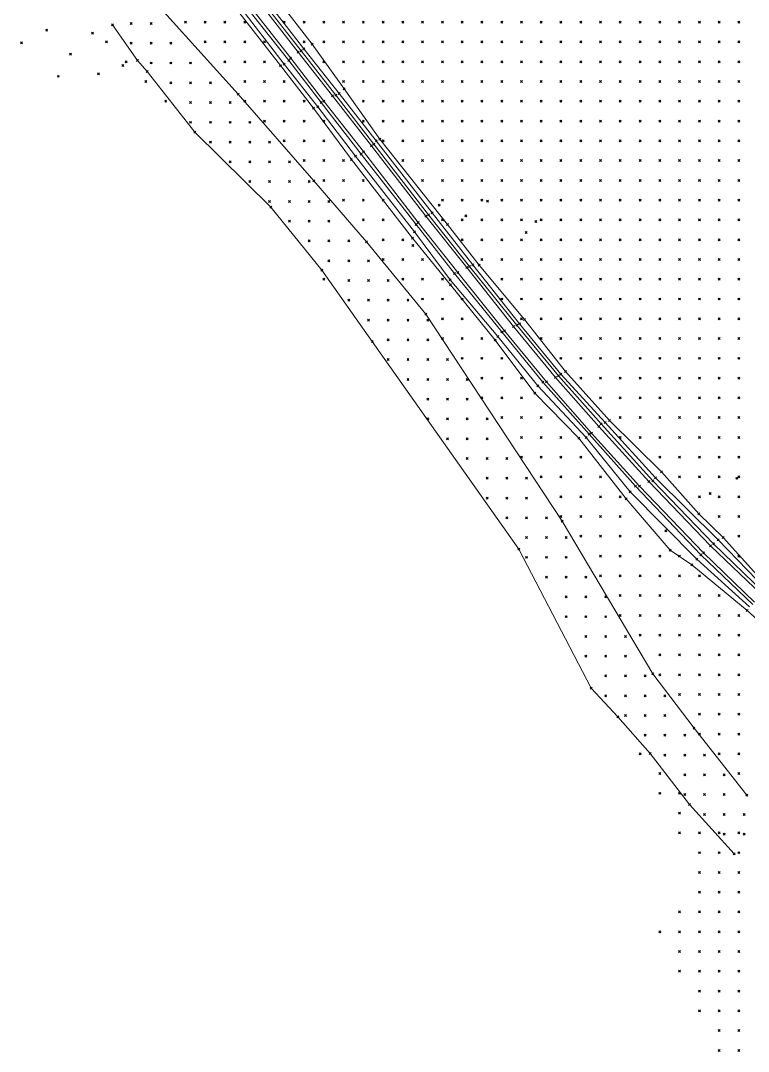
# Model space of a CAD drawing. Header units: metres. Extents: x 441556 to 446409, y 432338 to 461058.
# Drawn here: x 441971 to 442081.4, y 451683.1 to 451839.4 of the extents above; entities that cross this region are included whole.
import ezdxf

# ---------------------------------------------------------------- set-up
doc = ezdxf.new("R2010")
doc.units = ezdxf.units.M
doc.header["$MEASUREMENT"] = 0
doc.header["$PDMODE"] = 35
doc.header["$PDSIZE"] = 0.15
for name, color, linetype, lineweight in [('DTM-BRE-RevN_GRP_CALE FERATA', 2, 'Continuous', 0), ('DTM-BRE-RevN_GRP_TALUZ JOS', 2, 'Continuous', 0), ('DTM-BRE-RevN_GRP_TALUZ SUS', 2, 'Continuous', 0), ('DTM-BRE-RevN_GRP_ZID SPRIJIN JOS', 2, 'Continuous', 0), ('DTM-BRE-RevN_GRP_ZID SPRIJIN SUS', 2, 'Continuous', 0), ('DTM-BRE-RevN_YP_RevK_0YP', 1, 'Continuous', 0), ('DTM-NOK-RevN_LIDAR_co_lidar', 91, 'Continuous', 0), ('DTM-NOK-RevN_RTK', 32, 'Continuous', 0)]:
    doc.layers.add(name, color=color, linetype=linetype, lineweight=lineweight)

msp = doc.modelspace()

# ---------------------------------------------------------------- linework, layer by layer
at = {"layer": 'DTM-BRE-RevN_GRP_CALE FERATA'}
for p, q in [((442011.97, 451833.741, 361.589), (442005.135, 451842.481, 361.613)), ((442006.205, 451843.526, 361.617), (442013.102, 451834.634, 361.614)), ((442013.102, 451834.634, 361.614), (442018.327, 451827.989, 361.59)), ((442017.017, 451827.208, 361.578), (442011.97, 451833.741, 361.589)), ((442023.004, 451819.542, 361.609), (442017.017, 451827.208, 361.578)), ((442018.327, 451827.989, 361.59), (442024.241, 451820.409, 361.596)), ((442024.241, 451820.409, 361.596), (442032.464, 451809.757, 361.573)), ((442031.34, 451808.818, 361.558), (442023.004, 451819.542, 361.609)), ((442032.464, 451809.757, 361.573), (442038.685, 451801.955, 361.529)), ((442037.344, 451801.189, 361.557), (442031.34, 451808.818, 361.558)), ((442038.685, 451801.955, 361.529), (442045.79, 451793.012, 361.639)), ((442044.424, 451792.383, 361.593), (442037.344, 451801.189, 361.557)), ((442050.781, 451784.61, 361.709), (442044.424, 451792.383, 361.593)), ((442045.79, 451793.012, 361.639), (442052.15, 451785.266, 361.741)), ((442057.64, 451776.843, 361.686), (442050.781, 451784.61, 361.709)), ((442052.15, 451785.266, 361.741), (442058.727, 451777.845, 361.719)), ((442064.905, 451768.798, 361.688), (442057.64, 451776.843, 361.686)), ((442058.727, 451777.845, 361.719), (442066.299, 451769.499, 361.69)), ((442074.639, 451758.685, 361.744), (442064.905, 451768.798, 361.688)), ((442066.299, 451769.499, 361.69), (442075.673, 451759.744, 361.735)), ((442075.673, 451759.744, 361.735), (442083.404, 451752.349, 361.718)), ((442082.37, 451751.192, 361.735), (442074.639, 451758.685, 361.744))]:
    msp.add_line(p, q, dxfattribs=at)
at = {"layer": 'DTM-BRE-RevN_GRP_TALUZ JOS'}
for p, q in [((442006.972, 451844.211, 361.171), (442013.955, 451835.154, 361.18)), ((442011.001, 451832.835, 361.058), (442004.05, 451841.83, 361.021)), ((442013.955, 451835.154, 361.18), (442019.318, 451828.352, 361.141)), ((442016.092, 451826.35, 361.068), (442011.001, 451832.835, 361.058)), ((442019.318, 451828.352, 361.141), (442024.968, 451821.191, 361.128)), ((442021.816, 451818.876, 361.078), (442016.092, 451826.35, 361.068)), ((442024.968, 451821.191, 361.128), (442033.445, 451810.282, 361.102)), ((442030.782, 451807.366, 360.987), (442021.816, 451818.876, 361.078)), ((442033.445, 451810.282, 361.102), (442039.635, 451802.392, 361.068)), ((442036.167, 451800.079, 360.831), (442030.782, 451807.366, 360.987)), ((442039.635, 451802.392, 361.068), (442046.697, 451793.45, 361.115)), ((442043.421, 451791.503, 361.009), (442036.167, 451800.079, 360.831)), ((442046.697, 451793.45, 361.115), (442052.98, 451785.81, 361.28)), ((442049.469, 451784.005, 361.124), (442043.421, 451791.503, 361.009)), ((442052.98, 451785.81, 361.28), (442059.714, 451778.439, 361.21)), ((442056.815, 451776.189, 361.245), (442049.469, 451784.005, 361.124)), ((442059.714, 451778.439, 361.21), (442067.345, 451770.076, 361.17)), ((442063.504, 451767.956, 361.286), (442056.815, 451776.189, 361.245)), ((442067.345, 451770.076, 361.17), (442076.822, 451760.65, 361.29)), ((442073.612, 451757.749, 361.279), (442063.504, 451767.956, 361.286)), ((442076.822, 451760.65, 361.29), (442084.182, 451753.087, 361.344)), ((442081.614, 451750.512, 361.296), (442073.612, 451757.749, 361.279))]:
    msp.add_line(p, q, dxfattribs=at)
at = {"layer": 'DTM-BRE-RevN_GRP_TALUZ SUS'}
for p, q in [((442013.569, 451834.845, 361.338), (442006.572, 451843.771, 361.292)), ((442004.654, 451842.238, 361.251), (442011.682, 451833.38, 361.293)), ((442018.845, 451828.096, 361.282), (442013.569, 451834.845, 361.338)), ((442011.682, 451833.38, 361.293), (442016.585, 451827.014, 361.269)), ((442016.585, 451827.014, 361.269), (442022.685, 451819.145, 361.24)), ((442024.6, 451820.695, 361.282), (442018.845, 451828.096, 361.282)), ((442032.907, 451809.977, 361.279), (442024.6, 451820.695, 361.282)), ((442022.685, 451819.145, 361.24), (442031.007, 451808.47, 361.223)), ((442039.121, 451802.103, 361.245), (442032.907, 451809.977, 361.279)), ((442031.007, 451808.47, 361.223), (442036.826, 451801.039, 361.294)), ((442046.277, 451793.231, 361.314), (442039.121, 451802.103, 361.245)), ((442036.826, 451801.039, 361.294), (442044.026, 451792.188, 361.263)), ((442052.606, 451785.552, 361.383), (442046.277, 451793.231, 361.314)), ((442044.026, 451792.188, 361.263), (442050.253, 451784.558, 361.326)), ((442050.253, 451784.558, 361.326), (442057.245, 451776.674, 361.436)), ((442059.065, 451778.27, 361.34), (442052.606, 451785.552, 361.383)), ((442066.91, 451769.611, 361.379), (442059.065, 451778.27, 361.34)), ((442057.245, 451776.674, 361.436), (442064.274, 451768.787, 361.422)), ((442064.274, 451768.787, 361.422), (442074.192, 451758.401, 361.489)), ((442076.157, 451760.05, 361.456), (442066.91, 451769.611, 361.379)), ((442083.767, 451752.667, 361.428), (442076.157, 451760.05, 361.456)), ((442074.192, 451758.401, 361.489), (442082.107, 451750.852, 361.435))]:
    msp.add_line(p, q, dxfattribs=at)
at = {"layer": 'DTM-BRE-RevN_GRP_ZID SPRIJIN JOS'}
for p, q in [((441984.926, 451838.771, 351.918), (441988.721, 451833.35, 351.429)), ((441988.721, 451833.35, 351.429), (441990.214, 451831.682, 351.352)), ((441990.214, 451831.682, 351.352), (441997.441, 451822.482, 351.281)), ((441997.441, 451822.482, 351.281), (442008.972, 451811.144, 351.746)), ((442008.972, 451811.144, 351.746), (442016.707, 451801.57, 351.656)), ((442016.707, 451801.57, 351.656), (442024.362, 451790.764, 351.538)), ((442024.362, 451790.764, 351.538), (442046.613, 451759.264, 352.098)), ((442046.613, 451759.264, 352.098), (442057.57, 451738.17, 351.447)), ((442057.57, 451738.17, 351.447), (442061.618, 451733.79, 351.984)), ((442061.618, 451733.79, 351.984), (442066.509, 451728.241, 352.314)), ((442066.509, 451728.241, 352.314), (442072.508, 451720.523, 352.666)), ((442072.508, 451720.523, 352.666), (442079.268, 451713.053, 353.687))]:
    msp.add_line(p, q, dxfattribs=at)
at = {"layer": 'DTM-BRE-RevN_GRP_ZID SPRIJIN SUS'}
for p, q in [((441989.271, 451844.592, 357.707), (442004.003, 451828.242, 357.624)), ((442004.003, 451828.242, 357.624), (442015.476, 451815.126, 357.637)), ((442015.476, 451815.126, 357.637), (442023.476, 451805.862, 357.714)), ((442023.476, 451805.862, 357.714), (442032.503, 451794.879, 357.732)), ((442032.503, 451794.879, 357.732), (442053.183, 451763.479, 357.758)), ((442053.183, 451763.479, 357.758), (442066.906, 451740.328, 358.116)), ((442066.906, 451740.328, 358.116), (442073.174, 451732.095, 358.108)), ((442073.174, 451732.095, 358.108), (442081.17, 451721.954, 358.385))]:
    msp.add_line(p, q, dxfattribs=at)
at = {"layer": 'DTM-BRE-RevN_YP_RevK_0YP'}
for p, q in [((442015.233, 451835.86, 361.05), (442007.526, 451845.847, 361.304)), ((442003.745, 451841.15, 361.097), (442010.432, 451832.587, 360.799)), ((442020.104, 451829.094, 361.044), (442015.233, 451835.86, 361.05)), ((442010.432, 451832.587, 360.799), (442015.454, 451826.142, 360.881)), ((442025.49, 451821.452, 361.169), (442020.104, 451829.094, 361.044)), ((442015.454, 451826.142, 360.881), (442021.177, 451818.332, 360.931)), ((442035.788, 451808.473, 361.167), (442025.49, 451821.452, 361.169)), ((442021.177, 451818.332, 360.931), (442030.479, 451806.443, 360.78)), ((442040.558, 451802.331, 361.087), (442035.788, 451808.473, 361.167)), ((442030.479, 451806.443, 360.78), (442036.22, 451799.333, 360.761)), ((442047.43, 451794.099, 361.028), (442040.558, 451802.331, 361.087)), ((442036.22, 451799.333, 360.761), (442043.019, 451790.973, 360.888)), ((442053.659, 451786.176, 361.271), (442047.43, 451794.099, 361.028)), ((442043.019, 451790.973, 360.888), (442049.027, 451782.901, 360.768)), ((442060.34, 451778.76, 361.122), (442053.659, 451786.176, 361.271)), ((442049.027, 451782.901, 360.768), (442055.684, 451776.061, 361.392)), ((442068.253, 451770.96, 361.12), (442060.34, 451778.76, 361.122)), ((442055.684, 451776.061, 361.392), (442062.896, 451766.879, 361.824)), ((442073.908, 451764.613, 360.994), (442068.253, 451770.96, 361.12)), ((442062.896, 451766.879, 361.824), (442069.559, 451759.071, 362.161)), ((442077.596, 451761.019, 361.278), (442073.908, 451764.613, 360.994)), ((442084.58, 451753.292, 361.339), (442077.596, 451761.019, 361.278)), ((442069.559, 451759.071, 362.161), (442072.831, 451756.858, 361.887)), ((442072.831, 451756.858, 361.887), (442081.239, 451749.945, 361.41)), ((442081.239, 451749.945, 361.41), (442089.697, 451742.281, 361.357))]:
    msp.add_line(p, q, dxfattribs=at)
at = {"layer": 'DTM-NOK-RevN_LIDAR_co_lidar'}
for p in [(441987.784, 451838.989, 353), (441990.784, 451838.989, 354.536), (441996.001, 451839.182, 357.55), (441999.001, 451839.182, 357.812), (442002, 451839.182, 359.191), (442004.999, 451839.182, 360.85), (442010.998, 451839.182, 361.015), (442013.997, 451839.182, 362.097), (442016.997, 451839.182, 364.495), (442019.996, 451839.182, 365.601), (442022.995, 451839.182, 365.254), (442025.995, 451839.182, 364.669), (442028.994, 451839.182, 364.482), (442031.993, 451839.182, 365.244), (442034.993, 451839.182, 367.896), (442037.992, 451839.182, 370.684), (442040.991, 451839.182, 371.925), (442043.991, 451839.182, 372.271), (442046.99, 451839.182, 372.62), (442049.989, 451839.182, 373.442), (442052.989, 451839.182, 374.432), (442055.988, 451839.182, 375.571), (442058.988, 451839.182, 376.797), (442061.987, 451839.182, 377.401), (442064.986, 451839.182, 377.954), (442067.986, 451839.182, 378.365), (442070.985, 451839.182, 378.997), (442073.984, 451839.182, 380.486), (442076.984, 451839.182, 380.444), (442079.983, 451839.182, 380.314), (441984.004, 451836.183, 351.572), (441987.784, 451835.989, 351.762), (441990.784, 451835.989, 353.091), (441993.783, 451835.989, 354.37), (441999.001, 451836.183, 357.504), (442002, 451836.183, 358.332), (442004.999, 451836.183, 360.641), (442007.999, 451836.183, 360.857), (442013.997, 451836.183, 360.913), (442016.997, 451836.183, 361.748), (442019.996, 451836.183, 363.478), (442022.995, 451836.183, 363.549), (442025.995, 451836.183, 363.367), (442028.994, 451836.183, 363.423), (442031.993, 451836.183, 363.597), (442034.993, 451836.183, 365.653), (442037.992, 451836.183, 367.825), (442040.991, 451836.183, 370.034), (442043.991, 451836.183, 371.38), (442046.99, 451836.183, 371.922), (442049.989, 451836.183, 372.739), (442052.989, 451836.183, 374.259), (442055.988, 451836.183, 375.705), (442058.988, 451836.183, 376.369), (442061.987, 451836.183, 376.877), (442064.986, 451836.183, 377.805), (442067.986, 451836.183, 378.812), (442070.985, 451836.183, 379.818), (442073.984, 451836.183, 380.348), (442076.984, 451836.183, 380.382), (442079.983, 451836.183, 380.295), (441987.003, 451833.184, 351.491), (441990.784, 451832.99, 351.905), (441993.783, 451832.99, 353.402), (441996.782, 451832.99, 355.107), (442002, 451833.184, 357.648), (442004.999, 451833.184, 358.616), (442007.999, 451833.184, 360.676), (442016.997, 451833.184, 360.811), (442019.996, 451833.184, 361.746), (442022.995, 451833.184, 361.398), (442025.995, 451833.184, 361.735), (442028.994, 451833.184, 362.215), (442031.993, 451833.184, 363.54), (442034.993, 451833.184, 364.306), (442037.992, 451833.184, 365.348), (442040.991, 451833.184, 366.857), (442043.991, 451833.184, 368.406), (442046.99, 451833.184, 370.223), (442049.989, 451833.184, 371.822), (442052.989, 451833.184, 373.503), (442055.988, 451833.184, 374.858), (442058.988, 451833.184, 375.216), (442061.987, 451833.184, 376.145), (442064.986, 451833.184, 377.207), (442067.986, 451833.184, 377.44), (442070.985, 451833.184, 378.634), (442073.984, 451833.184, 380.326), (442076.984, 451833.184, 380.391), (442079.983, 451833.184, 380.313), (441990.003, 451830.184, 351.482), (441993.783, 451829.99, 352.375), (441996.782, 451829.99, 353.93), (441999.782, 451829.99, 355.387), (442004.999, 451830.184, 357.555), (442007.999, 451830.184, 358.607), (442010.998, 451830.184, 360.882), (442019.996, 451830.184, 361.024), (442022.995, 451830.184, 360.677), (442025.995, 451830.184, 361.537), (442028.994, 451830.184, 362.439), (442031.993, 451830.184, 363.537), (442034.993, 451830.184, 364.018), (442037.992, 451830.184, 364.421), (442040.991, 451830.184, 364.832), (442043.991, 451830.184, 365.829), (442046.99, 451830.184, 367.797), (442049.989, 451830.184, 369.909), (442052.989, 451830.184, 371.674), (442055.988, 451830.184, 372.859), (442058.988, 451830.184, 373.465), (442061.987, 451830.184, 374.41), (442064.986, 451830.184, 375.408), (442067.986, 451830.184, 375.801), (442070.985, 451830.184, 376.928), (442073.984, 451830.184, 378.027), (442076.984, 451830.184, 378.686), (442079.983, 451830.184, 380.299), (441993.002, 451827.185, 351.589), (441996.782, 451826.991, 352.515), (441999.782, 451826.991, 354.458), (442002.781, 451826.991, 356.023), (442004.999, 451827.185, 357.01), (442007.999, 451827.185, 357.639), (442010.998, 451827.185, 359.794), (442013.997, 451827.185, 361.173), (442022.995, 451827.185, 360.762), (442025.995, 451827.185, 362.506), (442028.994, 451827.185, 363.72), (442031.993, 451827.185, 363.989), (442034.993, 451827.185, 364.018), (442037.992, 451827.185, 364.079), (442040.991, 451827.185, 364.01), (442043.991, 451827.185, 364.361), (442046.99, 451827.185, 365.927), (442049.989, 451827.185, 368.081), (442052.989, 451827.185, 369.97), (442055.988, 451827.185, 371.295), (442058.988, 451827.185, 372.234), (442061.987, 451827.185, 373.205), (442064.986, 451827.185, 373.922), (442067.986, 451827.185, 374.704), (442070.985, 451827.185, 375.475), (442073.984, 451827.185, 376.252), (442076.984, 451827.185, 376.989), (442079.983, 451827.185, 378.171), (441996.782, 451823.992, 351.597), (441999.782, 451823.992, 352.804), (442002.781, 451823.992, 354.4), (442005.781, 451823.992, 355.798), (442007.999, 451824.186, 356.997), (442010.998, 451824.186, 357.835), (442013.997, 451824.186, 360.006), (442016.997, 451824.186, 361.085), (442022.995, 451824.186, 360.907), (442025.995, 451824.186, 362.705), (442028.994, 451824.186, 363.983), (442031.993, 451824.186, 364.186), (442034.993, 451824.186, 363.82), (442037.992, 451824.186, 363.374), (442040.991, 451824.186, 363.363), (442043.991, 451824.186, 364.087), (442046.99, 451824.186, 365.362), (442049.989, 451824.186, 367.386), (442052.989, 451824.186, 369.261), (442055.988, 451824.186, 370.432), (442058.988, 451824.186, 371.597), (442061.987, 451824.186, 372.582), (442064.986, 451824.186, 373.49), (442067.986, 451824.186, 374.451), (442070.985, 451824.186, 374.945), (442073.984, 451824.186, 375.3), (442076.984, 451824.186, 375.755), (442079.983, 451824.186, 376.502), (441999.782, 451820.992, 351.765), (442002.781, 451820.992, 352.993), (442005.781, 451820.992, 354.55), (442008.78, 451820.992, 355.942), (442010.998, 451821.186, 356.962), (442013.997, 451821.186, 358.3), (442016.997, 451821.186, 359.596), (442025.995, 451821.186, 361.812), (442028.994, 451821.186, 362.152), (442031.993, 451821.186, 362.901), (442034.993, 451821.186, 361.822), (442037.992, 451821.186, 361.645), (442040.991, 451821.186, 362.439), (442043.991, 451821.186, 363.292), (442046.99, 451821.186, 364.984), (442049.989, 451821.186, 367.426), (442052.989, 451821.186, 369.172), (442055.988, 451821.186, 370.235), (442058.988, 451821.186, 371.31), (442061.987, 451821.186, 372.2), (442064.986, 451821.186, 373.409), (442067.986, 451821.186, 374.599), (442070.985, 451821.186, 374.965), (442073.984, 451821.186, 374.941), (442076.984, 451821.186, 375.139), (442079.983, 451821.186, 375.814), (442002.781, 451817.993, 351.935), (442005.781, 451817.993, 353.129), (442008.78, 451817.993, 354.842), (442011.779, 451817.993, 356.272), (442013.997, 451818.187, 357.406), (442016.997, 451818.187, 358.024), (442019.996, 451818.187, 360.839), (442028.994, 451818.187, 360.722), (442031.993, 451818.187, 361.541), (442034.993, 451818.187, 360.435), (442037.992, 451818.187, 360.736), (442040.991, 451818.187, 362.211), (442043.991, 451818.187, 362.814), (442046.99, 451818.187, 364.794), (442049.989, 451818.187, 367.331), (442052.989, 451818.187, 368.926), (442055.988, 451818.187, 370.186), (442058.988, 451818.187, 371.036), (442061.987, 451818.187, 371.885), (442064.986, 451818.187, 373.075), (442067.986, 451818.187, 374.382), (442070.985, 451818.187, 374.967), (442073.984, 451818.187, 374.842), (442076.984, 451818.187, 374.983), (442079.983, 451818.187, 375.551), (442005.781, 451814.994, 352.118), (442008.78, 451814.994, 353.56), (442011.779, 451814.994, 355.067), (442014.779, 451814.994, 356.537), (442016.997, 451815.188, 357.342), (442019.996, 451815.188, 359.678), (442022.995, 451815.188, 360.688), (442031.993, 451815.188, 360.984), (442034.993, 451815.188, 360.436), (442037.992, 451815.188, 360.507), (442040.991, 451815.188, 361.496), (442043.991, 451815.188, 362.185), (442046.99, 451815.188, 365.041), (442049.989, 451815.188, 367.925), (442052.989, 451815.188, 369.21), (442055.988, 451815.188, 370.21), (442058.988, 451815.188, 370.953), (442061.987, 451815.188, 371.896), (442064.986, 451815.188, 372.627), (442067.986, 451815.188, 373.943), (442070.985, 451815.188, 374.953), (442073.984, 451815.188, 375.023), (442076.984, 451815.188, 375.121), (442079.983, 451815.188, 375.411), (442008.78, 451811.994, 352.344), (442011.779, 451811.994, 353.66), (442014.779, 451811.994, 355.323), (442017.778, 451811.994, 356.504), (442019.996, 451812.188, 357.705), (442022.995, 451812.188, 359.362), (442025.995, 451812.188, 360.635), (442034.993, 451812.188, 360.426), (442037.992, 451812.188, 360.094), (442040.991, 451812.188, 360.278), (442043.991, 451812.188, 361.026), (442046.99, 451812.188, 364.108), (442049.989, 451812.188, 367.554), (442052.989, 451812.188, 369.333), (442055.988, 451812.188, 370.105), (442058.988, 451812.188, 370.714), (442061.987, 451812.188, 371.65), (442064.986, 451812.188, 372.286), (442067.986, 451812.188, 373.724), (442070.985, 451812.188, 375.003), (442073.984, 451812.188, 375.367), (442076.984, 451812.188, 375.583), (442079.983, 451812.188, 375.442), (442011.779, 451808.995, 352.506), (442014.779, 451808.995, 353.984), (442017.778, 451808.995, 355.513), (442022.995, 451809.189, 357.568), (442025.995, 451809.189, 359.276), (442034.993, 451809.189, 360.429), (442037.992, 451809.189, 360.029), (442040.991, 451809.189, 359.933), (442043.991, 451809.189, 360.475), (442046.99, 451809.189, 362.722), (442049.989, 451809.189, 366.267), (442052.989, 451809.189, 368.648), (442055.988, 451809.189, 369.421), (442058.988, 451809.189, 370.126), (442061.987, 451809.189, 370.96), (442064.986, 451809.189, 372.045), (442067.986, 451809.189, 373.612), (442070.985, 451809.189, 375.104), (442073.984, 451809.189, 375.482), (442076.984, 451809.189, 375.775), (442079.983, 451809.189, 375.568), (442025.995, 451806.19, 357.485), (442028.994, 451806.19, 359.342), (442037.992, 451806.19, 360.306), (442040.991, 451806.19, 360.14), (442043.991, 451806.19, 360.372), (442046.99, 451806.19, 362.22), (442049.989, 451806.19, 365.648), (442052.989, 451806.19, 367.808), (442055.988, 451806.19, 368.54), (442058.988, 451806.19, 369.506), (442061.987, 451806.19, 370.12), (442064.986, 451806.19, 371.712), (442067.986, 451806.19, 373.805), (442070.985, 451806.19, 374.782), (442073.984, 451806.19, 375.417), (442076.984, 451806.19, 375.481), (442079.983, 451806.19, 375.493), (442014.779, 451805.996, 352.796), (442017.778, 451805.996, 354.387), (442020.777, 451805.996, 355.957), (442025.995, 451803.19, 357.168), (442028.994, 451803.19, 357.711), (442031.993, 451803.19, 360.286), (442040.991, 451803.19, 360.484), (442043.991, 451803.19, 360.28), (442046.99, 451803.19, 360.953), (442049.989, 451803.19, 363.605), (442052.989, 451803.19, 366.12), (442055.988, 451803.19, 367.391), (442058.988, 451803.19, 368.163), (442061.987, 451803.19, 368.298), (442064.986, 451803.19, 370.237), (442067.986, 451803.19, 373.07), (442070.985, 451803.19, 373.79), (442073.984, 451803.19, 375.143), (442076.984, 451803.19, 375.297), (442079.983, 451803.19, 375.382), (442017.778, 451802.996, 353.109), (442020.777, 451802.996, 354.813), (442023.777, 451802.996, 356.414), (442016.997, 451800.191, 351.598), (442020.777, 451799.997, 353.429), (442023.777, 451799.997, 355.064), (442026.776, 451799.997, 356.627), (442028.994, 451800.191, 357.251), (442031.993, 451800.191, 359.479), (442034.993, 451800.191, 360.647), (442043.991, 451800.191, 360.266), (442046.99, 451800.191, 360.158), (442049.989, 451800.191, 362.085), (442052.989, 451800.191, 364.488), (442055.988, 451800.191, 365.585), (442058.988, 451800.191, 366.152), (442061.987, 451800.191, 366.174), (442064.986, 451800.191, 367.337), (442067.986, 451800.191, 369.79), (442070.985, 451800.191, 373.021), (442073.984, 451800.191, 374.49), (442076.984, 451800.191, 375.065), (442079.983, 451800.191, 375.198), (442020.777, 451796.998, 352.283), (442023.777, 451796.998, 353.733), (442026.776, 451796.998, 355.512), (442029.775, 451796.998, 356.96), (442031.993, 451797.192, 357.343), (442034.993, 451797.192, 359.574), (442037.992, 451797.192, 360.713), (442043.991, 451797.192, 360.473), (442046.99, 451797.192, 360.301), (442049.989, 451797.192, 362.061), (442052.989, 451797.192, 364.433), (442055.988, 451797.192, 365.249), (442058.988, 451797.192, 365.349), (442061.987, 451797.192, 365.341), (442064.986, 451797.192, 366.045), (442067.986, 451797.192, 368.284), (442070.985, 451797.192, 371.771), (442073.984, 451797.192, 373.562), (442076.984, 451797.192, 375.073), (442079.983, 451797.192, 375.091), (442023.777, 451793.998, 352.587), (442026.776, 451793.998, 354.209), (442029.775, 451793.998, 355.909), (442032.775, 451793.998, 357.35), (442034.993, 451794.192, 358.11), (442037.992, 451794.192, 360.481), (442046.99, 451794.192, 360.501), (442049.989, 451794.192, 361.646), (442052.989, 451794.192, 363.992), (442055.988, 451794.192, 365.868), (442058.988, 451794.192, 366.352), (442061.987, 451794.192, 365.853), (442064.986, 451794.192, 366.234), (442067.986, 451794.192, 367.349), (442070.985, 451794.192, 369.522), (442073.984, 451794.192, 371.968), (442076.984, 451794.192, 374.526), (442079.983, 451794.192, 375.1), (442026.776, 451790.999, 352.946), (442029.775, 451790.999, 354.585), (442032.775, 451790.999, 356.215), (442034.993, 451791.193, 357.64), (442037.992, 451791.193, 360.553), (442040.991, 451791.193, 361.221), (442049.989, 451791.193, 360.99), (442052.989, 451791.193, 361.543), (442055.988, 451791.193, 363.568), (442058.988, 451791.193, 365.983), (442061.987, 451791.193, 365.851), (442064.986, 451791.193, 365.748), (442067.986, 451791.193, 366.666), (442070.985, 451791.193, 368.216), (442073.984, 451791.193, 370.742), (442076.984, 451791.193, 373.227), (442079.983, 451791.193, 374.469), (442026.776, 451788, 352.108), (442029.775, 451788, 353.398), (442032.775, 451788, 354.964), (442035.774, 451788, 356.596), (442037.992, 451788.194, 357.222), (442040.991, 451788.194, 358.986), (442043.991, 451788.194, 359.956), (442052.989, 451788.194, 361.026), (442055.988, 451788.194, 362.051), (442058.988, 451788.194, 363.37), (442061.987, 451788.194, 364.826), (442064.986, 451788.194, 366.247), (442067.986, 451788.194, 367.818), (442070.985, 451788.194, 369.529), (442073.984, 451788.194, 370.128), (442076.984, 451788.194, 371.83), (442079.983, 451788.194, 372.982), (442029.775, 451785, 352.482), (442032.775, 451785, 353.916), (442035.774, 451785, 355.586), (442038.773, 451785, 357.044), (442040.991, 451785.194, 357.156), (442043.991, 451785.194, 357.947), (442046.99, 451785.194, 358.836), (442055.988, 451785.194, 360.988), (442058.988, 451785.194, 361.818), (442061.987, 451785.194, 363.438), (442064.986, 451785.194, 366.504), (442067.986, 451785.194, 368.881), (442070.985, 451785.194, 370.414), (442073.984, 451785.194, 370.4), (442076.984, 451785.194, 371.12), (442079.983, 451785.194, 372.465), (442032.775, 451782.001, 352.832), (442035.774, 451782.001, 354.326), (442038.773, 451782.001, 355.985), (442040.991, 451782.195, 356.847), (442043.991, 451782.195, 357.568), (442046.99, 451782.195, 358.397), (442058.988, 451782.195, 360.67), (442061.987, 451782.195, 362.788), (442064.986, 451782.195, 367.48), (442067.986, 451782.195, 368.965), (442070.985, 451782.195, 370.738), (442073.984, 451782.195, 370.384), (442076.984, 451782.195, 371.858), (442079.983, 451782.195, 372.587), (442032.775, 451779.002, 352.032), (442035.774, 451779.002, 353.189), (442038.773, 451779.002, 354.978), (442041.773, 451779.002, 356.636), (442043.991, 451779.195, 357.193), (442046.99, 451779.195, 357.566), (442049.989, 451779.195, 358.512), (442061.987, 451779.195, 362.436), (442064.986, 451779.195, 365.862), (442067.986, 451779.195, 366.871), (442070.985, 451779.195, 368.62), (442073.984, 451779.195, 369.689), (442076.984, 451779.195, 371.025), (442079.983, 451779.195, 372.152), (442035.774, 451776.002, 352.373), (442038.773, 451776.002, 353.856), (442041.773, 451776.002, 355.698), (442046.99, 451776.196, 357.145), (442049.989, 451776.196, 357.846), (442052.989, 451776.196, 359.196), (442061.987, 451776.196, 361.053), (442064.986, 451776.196, 362.768), (442067.986, 451776.196, 365.08), (442070.985, 451776.196, 367.021), (442073.984, 451776.196, 367.868), (442076.984, 451776.196, 370.083), (442079.983, 451776.196, 370.394), (442038.773, 451773.003, 352.838), (442041.773, 451773.003, 354.382), (442044.772, 451773.003, 356.138), (442046.99, 451773.197, 356.874), (442049.989, 451773.197, 357.609), (442052.989, 451773.197, 358.331), (442055.988, 451773.197, 359.517), (442067.986, 451773.197, 361.655), (442070.985, 451773.197, 362.382), (442073.984, 451773.197, 365.197), (442076.984, 451773.197, 369.201), (442079.983, 451773.197, 369.969), (442049.989, 451770.197, 357.261), (442052.989, 451770.197, 357.818), (442055.988, 451770.197, 358.561), (442058.988, 451770.197, 359.862), (442070.985, 451770.197, 361.436), (442073.984, 451770.197, 363.563), (442076.984, 451770.197, 366.065), (442079.983, 451770.197, 369.269), (442041.773, 451770.003, 353.317), (442044.772, 451770.003, 355.103), (442047.771, 451770.003, 356.896), (442052.989, 451767.198, 357.607), (442055.988, 451767.198, 357.928), (442058.988, 451767.198, 358.714), (442061.987, 451767.198, 360.015), (442073.984, 451767.198, 362.576), (442076.984, 451767.198, 363.692), (442079.983, 451767.198, 366.15), (442041.773, 451767.004, 352.281), (442044.772, 451767.004, 353.966), (442047.771, 451767.004, 355.948), (442044.772, 451764.005, 352.891), (442047.771, 451764.005, 354.775), (442050.771, 451764.005, 356.478), (442052.989, 451764.199, 357.261), (442055.988, 451764.199, 357.75), (442058.988, 451764.199, 358.137), (442061.987, 451764.199, 359.251), (442076.984, 451764.199, 363.231), (442079.983, 451764.199, 364.795), (442047.771, 451761.005, 353.641), (442050.771, 451761.005, 355.607), (442053.77, 451761.005, 357.399), (442055.988, 451761.199, 357.561), (442058.988, 451761.199, 357.785), (442061.987, 451761.199, 358.406), (442064.986, 451761.199, 359.623), (442079.983, 451761.199, 363.528), (442047.771, 451758.006, 352.734), (442050.771, 451758.006, 354.543), (442053.77, 451758.006, 356.436), (442058.988, 451758.2, 357.538), (442061.987, 451758.2, 357.7), (442064.986, 451758.2, 358.411), (442067.986, 451758.2, 359.927), (442070.985, 451758.2, 362.106), (442079.983, 451758.2, 361.79), (442050.771, 451755.007, 353.454), (442053.77, 451755.007, 355.258), (442056.77, 451755.007, 356.913), (442058.988, 451755.201, 357.234), (442061.987, 451755.201, 357.367), (442064.986, 451755.201, 357.63), (442067.986, 451755.201, 358.705), (442070.985, 451755.201, 360.747), (442073.984, 451755.201, 361.753), (442053.77, 451752.007, 354.118), (442056.77, 451752.007, 356.315), (442059.769, 451752.007, 357.71), (442061.987, 451752.201, 357.342), (442064.986, 451752.201, 357.538), (442067.986, 451752.201, 358.014), (442070.985, 451752.201, 359.041), (442073.984, 451752.201, 360.632), (442076.984, 451752.201, 361.04), (442053.77, 451749.008, 353.082), (442056.77, 451749.008, 355.497), (442059.769, 451749.008, 356.965), (442061.987, 451749.202, 357.209), (442064.986, 451749.202, 357.778), (442067.986, 451749.202, 358.03), (442070.985, 451749.202, 358.281), (442073.984, 451749.202, 359.564), (442076.984, 451749.202, 361.022), (442079.983, 451749.202, 361.014), (442056.77, 451746.009, 353.841), (442059.769, 451746.009, 355.806), (442062.768, 451746.009, 357.795), (442064.986, 451746.203, 358.01), (442067.986, 451746.203, 358.157), (442070.985, 451746.203, 358.107), (442073.984, 451746.203, 358.699), (442076.984, 451746.203, 360.231), (442079.983, 451746.203, 361.027), (442056.77, 451743.009, 352.951), (442059.769, 451743.009, 354.77), (442062.768, 451743.009, 357.079), (442067.986, 451743.203, 358.009), (442070.985, 451743.203, 357.82), (442073.984, 451743.203, 357.897), (442076.984, 451743.203, 358.763), (442079.983, 451743.203, 360.373), (442059.769, 451740.01, 353.567), (442062.768, 451740.01, 355.873), (442065.768, 451740.01, 357.682), (442067.986, 451740.204, 357.272), (442070.985, 451740.204, 357.246), (442073.984, 451740.204, 357.338), (442076.984, 451740.204, 357.968), (442079.983, 451740.204, 358.884), (442059.769, 451737.011, 352.675), (442062.768, 451737.011, 354.171), (442065.768, 451737.011, 356.338), (442068.767, 451737.011, 357.922), (442070.985, 451737.205, 356.688), (442073.984, 451737.205, 357.134), (442076.984, 451737.205, 357.863), (442079.983, 451737.205, 358.032), (442062.768, 451734.011, 353.13), (442065.768, 451734.011, 354.811), (442068.767, 451734.011, 356.859), (442073.984, 451734.205, 357.447), (442076.984, 451734.205, 357.984), (442079.983, 451734.205, 357.989), (442073.984, 451731.206, 357.72), (442076.984, 451731.206, 358.026), (442079.983, 451731.206, 358.055), (442065.768, 451731.012, 353.475), (442068.767, 451731.012, 355.579), (442071.766, 451731.012, 357.98), (442064.986, 451728.207, 352.126), (442068.767, 451728.013, 354.104), (442071.766, 451728.013, 357.035), (442074.766, 451728.013, 358.72), (442076.984, 451728.207, 357.971), (442079.983, 451728.207, 358.146), (442067.986, 451725.207, 352.225), (442071.766, 451725.013, 355.716), (442074.766, 451725.013, 357.583), (442077.765, 451725.013, 358.643), (442079.983, 451725.207, 358.213), (442067.986, 451722.208, 352.273), (442070.985, 451722.208, 352.596), (442071.766, 451722.014, 353.907), (442074.766, 451722.014, 355.487), (442077.765, 451722.014, 357.195), (442070.985, 451719.209, 352.626), (442074.766, 451719.014, 354.594), (442077.765, 451719.014, 355.934), (442080.764, 451719.014, 357.708), (442070.985, 451716.209, 352.959), (442073.984, 451716.209, 352.813), (442076.984, 451716.209, 353.418), (442077.765, 451716.015, 355.097), (442079.983, 451716.209, 355.009), (442080.764, 451716.015, 356.528), (442073.984, 451713.21, 352.924), (442076.984, 451713.21, 353.189), (442079.983, 451713.21, 354.183), (442073.984, 451710.211, 353.138), (442076.984, 451710.211, 353.318), (442079.983, 451710.211, 353.681), (442073.984, 451707.211, 353.341), (442076.984, 451707.211, 353.512), (442079.983, 451707.211, 353.751), (442070.985, 451704.212, 353.809), (442073.984, 451704.212, 353.439), (442076.984, 451704.212, 353.644), (442079.983, 451704.212, 354.016), (442067.986, 451701.213, 354.604), (442070.985, 451701.213, 354.006), (442073.984, 451701.213, 353.458), (442076.984, 451701.213, 353.733), (442079.983, 451701.213, 354.2), (442070.985, 451698.213, 353.82), (442073.984, 451698.213, 353.688), (442076.984, 451698.213, 353.938), (442079.983, 451698.213, 354.218), (442070.985, 451695.214, 353.697), (442073.984, 451695.214, 353.811), (442076.984, 451695.214, 353.965), (442079.983, 451695.214, 354.054), (442073.984, 451692.215, 353.756), (442076.984, 451692.215, 353.856), (442079.983, 451692.215, 353.794), (442073.984, 451689.215, 353.605), (442076.984, 451689.215, 353.671), (442079.983, 451689.215, 353.497), (442076.984, 451686.216, 353.366), (442079.983, 451686.216, 353.161), (442076.984, 451683.216, 353.077), (442079.983, 451683.216, 353.002)]:
    msp.add_point(p, dxfattribs=at)
at = {"layer": 'DTM-NOK-RevN_RTK'}
for p in [(441974.945, 451837.978, 351.853), (441981.912, 451837.496, 351.875), (441984.926, 451838.771, 351.918), (441971.14, 451836.035, 351.465), (442015.233, 451835.86, 361.05), (441978.573, 451834.319, 351.568), (442013.102, 451834.634, 361.614), (442013.569, 451834.845, 361.338), (442013.955, 451835.154, 361.18), (441988.721, 451833.35, 351.429), (442011.001, 451832.835, 361.058), (442011.682, 451833.38, 361.293), (442011.97, 451833.741, 361.589), (441982.805, 451831.351, 351.447), (441986.487, 451832.597, 351.425), (441990.214, 451831.682, 351.352), (442010.432, 451832.587, 360.799), (441976.715, 451830.968, 351.426), (442004.003, 451828.242, 357.624), (442018.845, 451828.096, 361.282), (442019.318, 451828.352, 361.141), (442020.104, 451829.094, 361.044), (442016.585, 451827.014, 361.269), (442017.017, 451827.208, 361.578), (442018.327, 451827.989, 361.59), (442015.454, 451826.142, 360.881), (442016.092, 451826.35, 361.068), (441997.441, 451822.482, 351.281), (442024.241, 451820.409, 361.596), (442024.6, 451820.695, 361.282), (442024.968, 451821.191, 361.128), (442025.49, 451821.452, 361.169), (442021.816, 451818.876, 361.078), (442022.685, 451819.145, 361.24), (442023.004, 451819.542, 361.609), (442021.177, 451818.332, 360.931), (442015.476, 451815.126, 357.637), (442008.972, 451811.144, 351.746), (442034.5, 451811.434, 360.907), (442041.845, 451812.052, 361.913), (442032.464, 451809.757, 361.573), (442032.907, 451809.977, 361.279), (442033.445, 451810.282, 361.102), (442038.552, 451809.807, 360.33), (442031.007, 451808.47, 361.223), (442031.34, 451808.818, 361.558), (442035.788, 451808.473, 361.167), (442049.164, 451808.933, 365.006), (442030.479, 451806.443, 360.78), (442030.782, 451807.366, 360.987), (442047.715, 451807.29, 363.013), (442023.476, 451805.862, 357.714), (442030.493, 451805.316, 360.712), (442016.707, 451801.57, 351.656), (442038.685, 451801.955, 361.529), (442039.121, 451802.103, 361.245), (442039.635, 451802.392, 361.068), (442040.558, 451802.331, 361.087), (442036.167, 451800.079, 360.831), (442036.826, 451801.039, 361.294), (442037.344, 451801.189, 361.557), (442036.22, 451799.333, 360.761), (442032.503, 451794.879, 357.732), (442047.43, 451794.099, 361.028), (442044.026, 451792.188, 361.263), (442044.424, 451792.383, 361.593), (442045.79, 451793.012, 361.639), (442046.277, 451793.231, 361.314), (442046.697, 451793.45, 361.115), (442024.362, 451790.764, 351.538), (442043.019, 451790.973, 360.888), (442043.421, 451791.503, 361.009), (442053.659, 451786.176, 361.271), (442050.253, 451784.558, 361.326), (442050.781, 451784.61, 361.709), (442052.15, 451785.266, 361.741), (442052.606, 451785.552, 361.383), (442052.98, 451785.81, 361.28), (442049.027, 451782.901, 360.768), (442049.469, 451784.005, 361.124), (442059.065, 451778.27, 361.34), (442059.714, 451778.439, 361.21), (442060.34, 451778.76, 361.122), (442057.245, 451776.674, 361.436), (442057.64, 451776.843, 361.686), (442058.727, 451777.845, 361.719), (442055.684, 451776.061, 361.392), (442056.815, 451776.189, 361.245), (442068.253, 451770.96, 361.12), (442064.274, 451768.787, 361.422), (442064.905, 451768.798, 361.688), (442066.299, 451769.499, 361.69), (442066.91, 451769.611, 361.379), (442067.345, 451770.076, 361.17), (442079.681, 451769.989, 368.687), (442063.504, 451767.956, 361.286), (442075.603, 451767.675, 363.808), (442062.896, 451766.879, 361.824), (442073.908, 451764.613, 360.994), (442053.183, 451763.479, 357.758), (442068.882, 451762.01, 361.239), (442077.596, 451761.019, 361.278), (442046.613, 451759.264, 352.098), (442075.673, 451759.744, 361.735), (442076.157, 451760.05, 361.456), (442076.822, 451760.65, 361.29), (442069.559, 451759.071, 362.161), (442073.612, 451757.749, 361.279), (442074.192, 451758.401, 361.489), (442074.639, 451758.685, 361.744), (442072.831, 451756.858, 361.887), (442081.239, 451749.945, 361.41), (442066.906, 451740.328, 358.116), (442057.57, 451738.17, 351.447), (442061.618, 451733.79, 351.984), (442073.174, 451732.095, 358.108), (442066.509, 451728.241, 352.314), (442081.17, 451721.954, 358.385), (442072.508, 451720.523, 352.666), (442079.268, 451713.053, 353.687)]:
    msp.add_point(p, dxfattribs=at)

doc.saveas('drawing.dxf')
